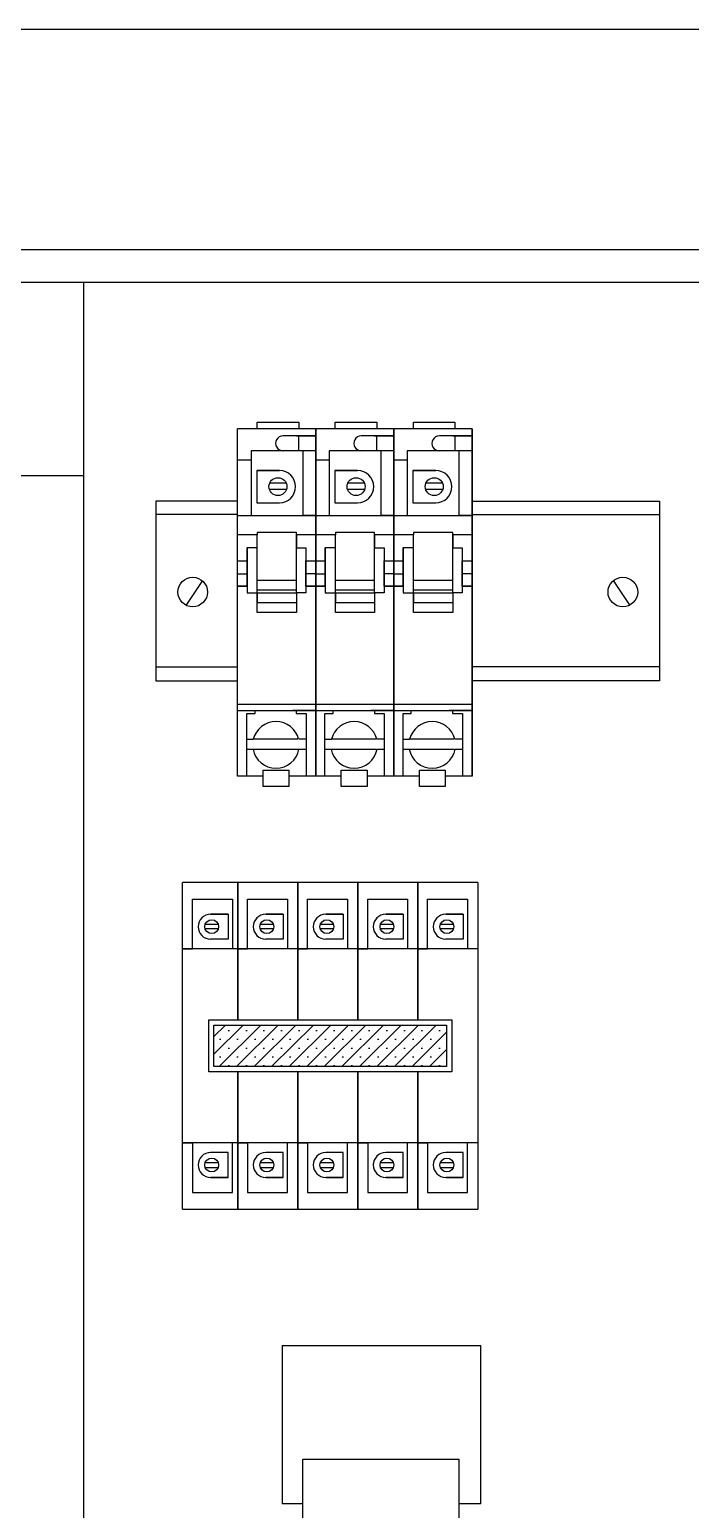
# Model space of a CAD drawing. Header units: millimetres. Extents: x -1335 to 33749, y 2338 to 5277.
# Drawn here: x 29928.7 to 30001.7, y 2863.6 to 3027.3 of the extents above; entities that cross this region are included whole.
import ezdxf

# ---------------------------------------------------------------- set-up
doc = ezdxf.new("R2010")
doc.units = ezdxf.units.MM
doc.layers.add('ASEMBOL', color=41, linetype='Continuous')

msp = doc.modelspace()

# ---------------------------------------------------------------- hatches: boundary and pattern name
at = {"layer": 'ASEMBOL'}
h = msp.add_hatch(dxfattribs=at)
h.set_pattern_fill('SACNCR', color=256, scale=0.57624, angle=180, style=0)
h.set_pattern_definition([(225, (85767.5348, 7847.4927), (0.970271773, -0.970271773), []), (225, (85766.5645, 7847.4927), (0.970271773, -0.970271773), [0, -1.3721715])])
h.paths.add_polyline_path([(29949.06, 2917.18), (29949.06, 2912.57), (29974.79, 2912.57), (29974.79, 2917.18)])

# ---------------------------------------------------------------- linework, layer by layer
for p, q in [((30125.43, 3027.32, 16.46), (29837.85, 3027.32, 16.46)), ((29799.92, 3002.98, 16.46), (30087.51, 3002.98, 16.46)), ((29803.52, 2999.38, 16.46), (30084.92, 2999.38, 16.46))]:
    msp.add_line(p, q)
for p, q in [((29934.67, 2770.25, 16.46), (29934.67, 2999.38, 16.46)), ((29953.84, 2983.9, 16.46), (29958.43, 2983.9, 16.46)), ((29953.84, 2983.13, 16.46), (29953.84, 2983.9, 16.46)), ((29958.43, 2983.9, 16.46), (29958.43, 2983.13, 16.46)), ((29962.48, 2983.9, 16.46), (29967.07, 2983.9, 16.46)), ((29962.48, 2983.13, 16.46), (29962.48, 2983.9, 16.46)), ((29967.07, 2983.9, 16.46), (29967.07, 2983.13, 16.46)), ((29971.12, 2983.9, 16.46), (29975.71, 2983.9, 16.46)), ((29971.12, 2983.13, 16.46), (29971.12, 2983.9, 16.46)), ((29975.71, 2983.9, 16.46), (29975.71, 2983.13, 16.46)), ((29951.68, 2944.73, 16.46), (29951.68, 2983.13, 16.46)), ((29960.32, 2983.13, 16.46), (29951.68, 2983.13, 16.46)), ((29960.32, 2982.36, 16.46), (29956.72, 2982.36, 16.46)), ((29960.32, 2982.36, 16.46), (29958.18, 2982.36, 16.46)), ((29958.18, 2982.36, 16.46), (29960.32, 2982.36, 16.46)), ((29958.44, 2980.72, 16.46), (29958.44, 2982.36, 16.46)), ((29960.32, 2944.73, 16.46), (29960.32, 2983.13, 16.46)), ((29968.96, 2983.13, 16.46), (29960.32, 2983.13, 16.46)), ((29960.32, 2944.73, 16.46), (29960.32, 2983.13, 16.46)), ((29960.32, 2983.13, 16.46), (29960.32, 2944.73, 16.46)), ((29960.32, 2944.73, 16.46), (29960.32, 2983.13, 16.46)), ((29968.96, 2982.36, 16.46), (29965.36, 2982.36, 16.46)), ((29968.96, 2982.36, 16.46), (29966.82, 2982.36, 16.46)), ((29966.82, 2982.36, 16.46), (29968.96, 2982.36, 16.46)), ((29967.08, 2980.72, 16.46), (29967.08, 2982.36, 16.46)), ((29968.96, 2944.73, 16.46), (29968.96, 2983.13, 16.46)), ((29968.96, 2983.13, 16.46), (29968.96, 2944.73, 16.46)), ((29968.96, 2944.73, 16.46), (29968.96, 2983.13, 16.46)), ((29977.6, 2983.13, 16.46), (29968.96, 2983.13, 16.46)), ((29977.6, 2982.36, 16.46), (29974, 2982.36, 16.46)), ((29977.6, 2982.36, 16.46), (29975.46, 2982.36, 16.46)), ((29975.46, 2982.36, 16.46), (29977.6, 2982.36, 16.46)), ((29975.72, 2980.72, 16.46), (29975.72, 2982.36, 16.46)), ((29977.6, 2944.73, 16.46), (29977.6, 2983.13, 16.46)), ((29977.6, 2944.73, 16.46), (29977.6, 2983.13, 16.46)), ((29977.6, 2983.13, 16.46), (29977.6, 2944.73, 16.46)), ((29960.32, 2980.72, 16.46), (29953.16, 2980.72, 16.46)), ((29953.16, 2980.72, 16.46), (29953.16, 2979.67, 16.46)), ((29953.16, 2980.72, 16.46), (29953.16, 2973.54, 16.46)), ((29960.32, 2980.72, 16.46), (29956.72, 2980.72, 16.46)), ((29958.91, 2973.54, 16.46), (29958.91, 2980.72, 16.46)), ((29968.96, 2980.72, 16.46), (29961.8, 2980.72, 16.46)), ((29961.8, 2980.72, 16.46), (29961.8, 2979.67, 16.46)), ((29961.8, 2980.72, 16.46), (29961.8, 2973.54, 16.46)), ((29968.96, 2980.72, 16.46), (29965.36, 2980.72, 16.46)), ((29967.55, 2973.54, 16.46), (29967.55, 2980.72, 16.46)), ((29977.6, 2980.72, 16.46), (29970.44, 2980.72, 16.46)), ((29970.44, 2980.72, 16.46), (29970.44, 2979.67, 16.46)), ((29970.44, 2980.72, 16.46), (29970.44, 2973.54, 16.46)), ((29977.6, 2980.72, 16.46), (29974, 2980.72, 16.46)), ((29976.19, 2973.54, 16.46), (29976.19, 2980.72, 16.46)), ((29953.16, 2979.67, 16.46), (29951.68, 2979.67, 16.46)), ((29956.3, 2978.55, 16.46), (29953.79, 2978.55, 16.46)), ((29953.79, 2978.55, 16.46), (29956.3, 2978.55, 16.46)), ((29953.79, 2978.55, 16.46), (29953.79, 2974.96, 16.46)), ((29961.8, 2979.67, 16.46), (29960.32, 2979.67, 16.46)), ((29964.94, 2978.55, 16.46), (29962.43, 2978.55, 16.46)), ((29962.43, 2978.55, 16.46), (29964.94, 2978.55, 16.46)), ((29962.43, 2978.55, 16.46), (29962.43, 2974.96, 16.46)), ((29970.44, 2979.67, 16.46), (29968.96, 2979.67, 16.46)), ((29971.07, 2978.55, 16.46), (29971.07, 2974.96, 16.46)), ((29973.58, 2978.55, 16.46), (29971.07, 2978.55, 16.46)), ((29971.07, 2978.55, 16.46), (29973.58, 2978.55, 16.46)), ((29803.52, 2977.98, 16.46), (29934.67, 2977.98, 16.46)), ((29957.08, 2977.13, 16.46), (29955.2, 2977.13, 16.46)), ((29965.72, 2977.13, 16.46), (29963.84, 2977.13, 16.46)), ((29974.36, 2977.13, 16.46), (29972.48, 2977.13, 16.46)), ((29955.2, 2976.46, 16.46), (29957.08, 2976.46, 16.46)), ((29963.84, 2976.46, 16.46), (29965.72, 2976.46, 16.46)), ((29972.48, 2976.46, 16.46), (29974.36, 2976.46, 16.46)), ((29951.59, 2975.13, 16.46), (29942.65, 2975.13, 20.37)), ((29942.65, 2975.13, 32.74), (29942.65, 2955.26, 32.74)), ((29951.59, 2973.66, 16.46), (29942.65, 2973.66, 20.37)), ((29953.79, 2974.96, 16.46), (29956.3, 2974.96, 16.46)), ((29962.43, 2974.96, 16.46), (29964.94, 2974.96, 16.46)), ((29971.07, 2974.96, 16.46), (29973.58, 2974.96, 16.46)), ((29977.6, 2975.13, 2.42), (29998.34, 2975.13, 11.2)), ((29977.6, 2973.66, 2.42), (29998.34, 2973.66, 11.2)), ((29998.34, 2975.13, 32.74), (29998.34, 2955.26, 32.74)), ((29951.68, 2973.54, 16.46), (29953.16, 2973.54, 16.46)), ((29953.16, 2973.54, 16.46), (29960.32, 2973.54, 16.46)), ((29960.32, 2973.54, 16.46), (29958.91, 2973.54, 16.46)), ((29960.32, 2973.54, 16.46), (29961.8, 2973.54, 16.46)), ((29961.8, 2973.54, 16.46), (29968.96, 2973.54, 16.46)), ((29968.96, 2973.54, 16.46), (29967.55, 2973.54, 16.46)), ((29968.96, 2973.54, 16.46), (29970.44, 2973.54, 16.46)), ((29970.44, 2973.54, 16.46), (29977.6, 2973.54, 16.46)), ((29977.6, 2973.54, 16.46), (29976.19, 2973.54, 16.46)), ((29953.85, 2971.42, 16.46), (29951.68, 2971.42, 16.46)), ((29958.18, 2971.67, 16.46), (29953.85, 2971.67, 16.46)), ((29953.85, 2971.67, 16.46), (29953.85, 2971.42, 16.46)), ((29953.85, 2965.01, 16.46), (29953.85, 2971.42, 16.46)), ((29958.18, 2965.01, 16.46), (29958.18, 2971.67, 16.46)), ((29958.18, 2971.44, 16.46), (29958.18, 2969.99, 16.46)), ((29960.31, 2971.42, 16.46), (29958.18, 2971.42, 16.46)), ((29962.49, 2971.42, 16.46), (29960.32, 2971.42, 16.46)), ((29966.82, 2971.67, 16.46), (29962.49, 2971.67, 16.46)), ((29962.49, 2971.67, 16.46), (29962.49, 2971.42, 16.46)), ((29962.49, 2965.01, 16.46), (29962.49, 2971.42, 16.46)), ((29966.82, 2965.01, 16.46), (29966.82, 2971.67, 16.46)), ((29966.82, 2971.44, 16.46), (29966.82, 2969.99, 16.46)), ((29968.95, 2971.42, 16.46), (29966.82, 2971.42, 16.46)), ((29971.13, 2971.42, 16.46), (29968.96, 2971.42, 16.46)), ((29975.46, 2971.67, 16.46), (29971.13, 2971.67, 16.46)), ((29971.13, 2971.67, 16.46), (29971.13, 2971.42, 16.46)), ((29971.13, 2965.01, 16.46), (29971.13, 2971.42, 16.46)), ((29975.46, 2965.01, 16.46), (29975.46, 2971.67, 16.46)), ((29975.46, 2971.44, 16.46), (29975.46, 2969.99, 16.46)), ((29977.59, 2971.42, 16.46), (29975.46, 2971.42, 16.46)), ((29952.72, 2970.02, 16.46), (29952.72, 2965.73, 16.46)), ((29952.72, 2970.02, 16.46), (29953.85, 2970.02, 16.46)), ((29952.72, 2965.73, 16.46), (29952.72, 2969.99, 16.46)), ((29958.18, 2969.99, 16.46), (29959.24, 2969.99, 16.46)), ((29959.24, 2969.99, 16.46), (29959.24, 2968.55, 16.46)), ((29961.36, 2970.02, 16.46), (29961.36, 2965.73, 16.46)), ((29961.36, 2970.02, 16.46), (29962.49, 2970.02, 16.46)), ((29961.36, 2965.73, 16.46), (29961.36, 2969.99, 16.46)), ((29966.82, 2969.99, 16.46), (29967.88, 2969.99, 16.46)), ((29967.88, 2969.99, 16.46), (29967.88, 2968.55, 16.46)), ((29970, 2970.02, 16.46), (29970, 2965.73, 16.46)), ((29970, 2970.02, 16.46), (29971.13, 2970.02, 16.46)), ((29970, 2965.73, 16.46), (29970, 2969.99, 16.46)), ((29975.46, 2969.99, 16.46), (29976.52, 2969.99, 16.46)), ((29976.52, 2969.99, 16.46), (29976.52, 2968.55, 16.46)), ((29951.68, 2968.55, 16.46), (29952.72, 2968.55, 16.46)), ((29951.68, 2967.11, 16.46), (29952.72, 2967.11, 16.46)), ((29952.72, 2967.11, 16.46), (29952.72, 2965.73, 16.46)), ((29959.24, 2968.55, 16.46), (29959.24, 2965.73, 16.46)), ((29959.24, 2965.73, 16.46), (29959.24, 2968.55, 16.46)), ((29959.24, 2968.55, 16.46), (29960.32, 2968.55, 16.46)), ((29959.24, 2967.11, 16.46), (29959.24, 2965.73, 16.46)), ((29960.32, 2967.11, 16.46), (29959.24, 2967.11, 16.46)), ((29960.32, 2968.55, 16.46), (29961.36, 2968.55, 16.46)), ((29960.32, 2967.11, 16.46), (29961.36, 2967.11, 16.46)), ((29961.36, 2967.11, 16.46), (29961.36, 2965.73, 16.46)), ((29967.88, 2968.55, 16.46), (29967.88, 2965.73, 16.46)), ((29967.88, 2965.73, 16.46), (29967.88, 2968.55, 16.46)), ((29967.88, 2968.55, 16.46), (29968.96, 2968.55, 16.46)), ((29967.88, 2967.11, 16.46), (29967.88, 2965.73, 16.46)), ((29968.96, 2967.11, 16.46), (29967.88, 2967.11, 16.46)), ((29968.96, 2968.55, 16.46), (29970, 2968.55, 16.46)), ((29968.96, 2967.11, 16.46), (29970, 2967.11, 16.46)), ((29970, 2967.11, 16.46), (29970, 2965.73, 16.46)), ((29976.52, 2968.55, 16.46), (29976.52, 2965.73, 16.46)), ((29976.52, 2965.73, 16.46), (29976.52, 2968.55, 16.46)), ((29976.52, 2968.55, 16.46), (29977.6, 2968.55, 16.46)), ((29976.52, 2967.11, 16.46), (29976.52, 2965.73, 16.46)), ((29977.6, 2967.11, 16.46), (29976.52, 2967.11, 16.46)), ((29947.78, 2966.37, 32.74), (29945.94, 2963.6, 32.74)), ((29952.72, 2965.73, 16.46), (29951.68, 2965.73, 16.46)), ((29951.68, 2965.73, 16.46), (29952.72, 2965.73, 16.46)), ((29952.72, 2965.73, 16.46), (29952.72, 2965.01, 16.46)), ((29953.85, 2966.39, 16.46), (29958.18, 2966.39, 16.46)), ((29959.24, 2965.73, 16.46), (29959.24, 2965.01, 16.46)), ((29960.33, 2965.73, 16.46), (29959.24, 2965.73, 16.46)), ((29959.24, 2965.73, 16.46), (29960.33, 2965.73, 16.46)), ((29961.36, 2965.73, 16.46), (29960.32, 2965.73, 16.46)), ((29960.32, 2965.73, 16.46), (29961.36, 2965.73, 16.46)), ((29961.36, 2965.73, 16.46), (29961.36, 2965.01, 16.46)), ((29962.49, 2966.39, 16.46), (29966.82, 2966.39, 16.46)), ((29967.88, 2965.73, 16.46), (29967.88, 2965.01, 16.46)), ((29968.97, 2965.73, 16.46), (29967.88, 2965.73, 16.46)), ((29967.88, 2965.73, 16.46), (29968.97, 2965.73, 16.46)), ((29970, 2965.73, 16.46), (29968.96, 2965.73, 16.46)), ((29968.96, 2965.73, 16.46), (29970, 2965.73, 16.46)), ((29970, 2965.73, 16.46), (29970, 2965.01, 16.46)), ((29971.13, 2966.39, 16.46), (29975.46, 2966.39, 16.46)), ((29976.52, 2965.73, 16.46), (29976.52, 2965.01, 16.46)), ((29977.61, 2965.73, 16.46), (29976.52, 2965.73, 16.46)), ((29976.52, 2965.73, 16.46), (29977.61, 2965.73, 16.46)), ((29993.21, 2966.37, 32.74), (29995.04, 2963.6, 32.74)), ((29952.72, 2965.01, 16.46), (29953.85, 2965.01, 16.46)), ((29958.18, 2965.31, 16.46), (29953.85, 2965.31, 16.46)), ((29953.85, 2965.01, 16.46), (29958.18, 2965.01, 16.46)), ((29953.85, 2965.01, 16.46), (29953.85, 2963.92, 16.46)), ((29953.85, 2962.84, 16.46), (29953.85, 2965.01, 16.46)), ((29953.85, 2963.92, 16.46), (29958.18, 2963.92, 16.46)), ((29958.18, 2965.01, 16.46), (29958.18, 2965.31, 16.46)), ((29959.24, 2965.01, 16.46), (29958.18, 2965.01, 16.46)), ((29958.18, 2965.01, 16.46), (29958.18, 2963.92, 16.46)), ((29958.18, 2963.92, 16.46), (29958.18, 2962.84, 16.46)), ((29961.36, 2965.01, 16.46), (29962.49, 2965.01, 16.46)), ((29966.82, 2965.31, 16.46), (29962.49, 2965.31, 16.46)), ((29962.49, 2965.01, 16.46), (29966.82, 2965.01, 16.46)), ((29962.49, 2965.01, 16.46), (29962.49, 2963.92, 16.46)), ((29962.49, 2962.84, 16.46), (29962.49, 2965.01, 16.46)), ((29962.49, 2963.92, 16.46), (29966.82, 2963.92, 16.46)), ((29966.82, 2965.01, 16.46), (29966.82, 2965.31, 16.46)), ((29967.88, 2965.01, 16.46), (29966.82, 2965.01, 16.46)), ((29966.82, 2965.01, 16.46), (29966.82, 2963.92, 16.46)), ((29966.82, 2963.92, 16.46), (29966.82, 2962.84, 16.46)), ((29970, 2965.01, 16.46), (29971.13, 2965.01, 16.46)), ((29975.46, 2965.31, 16.46), (29971.13, 2965.31, 16.46)), ((29971.13, 2965.01, 16.46), (29975.46, 2965.01, 16.46)), ((29971.13, 2965.01, 16.46), (29971.13, 2963.92, 16.46)), ((29971.13, 2962.84, 16.46), (29971.13, 2965.01, 16.46)), ((29971.13, 2963.92, 16.46), (29975.46, 2963.92, 16.46)), ((29975.46, 2965.01, 16.46), (29975.46, 2965.31, 16.46)), ((29976.52, 2965.01, 16.46), (29975.46, 2965.01, 16.46)), ((29975.46, 2965.01, 16.46), (29975.46, 2963.92, 16.46)), ((29975.46, 2963.92, 16.46), (29975.46, 2962.84, 16.46)), ((29958.18, 2962.84, 16.46), (29953.85, 2962.84, 16.46)), ((29966.82, 2962.84, 16.46), (29962.49, 2962.84, 16.46)), ((29975.46, 2962.84, 16.46), (29971.13, 2962.84, 16.46)), ((29942.65, 2956.83, 20.37), (29951.59, 2956.83, 16.46)), ((29998.34, 2956.83, 11.2), (29977.6, 2956.83, 2.42)), ((29942.65, 2955.26, 20.37), (29951.59, 2955.26, 16.46)), ((29998.34, 2955.26, 11.2), (29977.6, 2955.26, 2.42)), ((29960.32, 2952.66, 16.46), (29951.68, 2952.66, 16.46)), ((29968.96, 2952.66, 16.46), (29960.32, 2952.66, 16.46)), ((29977.6, 2952.66, 16.46), (29968.96, 2952.66, 16.46)), ((29951.68, 2951.98, 16.46), (29960.32, 2951.98, 16.46)), ((29952.69, 2951.64, 16.46), (29953.6, 2951.64, 16.46)), ((29952.69, 2944.73, 16.46), (29952.69, 2951.64, 16.46)), ((29953.6, 2951.64, 16.46), (29953.6, 2951.98, 16.46)), ((29960.3, 2951.98, 16.46), (29957.78, 2951.98, 16.46)), ((29958.16, 2951.98, 16.46), (29958.16, 2951.64, 16.46)), ((29958.16, 2951.64, 16.46), (29959.25, 2951.64, 16.46)), ((29959.25, 2951.64, 16.46), (29959.25, 2944.73, 16.46)), ((29960.32, 2951.98, 16.46), (29968.96, 2951.98, 16.46)), ((29961.33, 2951.64, 16.46), (29962.24, 2951.64, 16.46)), ((29961.33, 2944.73, 16.46), (29961.33, 2951.64, 16.46)), ((29962.24, 2951.64, 16.46), (29962.24, 2951.98, 16.46)), ((29968.94, 2951.98, 16.46), (29966.42, 2951.98, 16.46)), ((29966.8, 2951.98, 16.46), (29966.8, 2951.64, 16.46)), ((29966.8, 2951.64, 16.46), (29967.89, 2951.64, 16.46)), ((29967.89, 2951.64, 16.46), (29967.89, 2944.73, 16.46)), ((29968.96, 2951.98, 16.46), (29977.6, 2951.98, 16.46)), ((29969.97, 2951.64, 16.46), (29970.88, 2951.64, 16.46)), ((29969.97, 2944.73, 16.46), (29969.97, 2951.64, 16.46)), ((29970.88, 2951.64, 16.46), (29970.88, 2951.98, 16.46)), ((29977.58, 2951.98, 16.46), (29975.06, 2951.98, 16.46)), ((29975.44, 2951.98, 16.46), (29975.44, 2951.64, 16.46)), ((29975.44, 2951.64, 16.46), (29976.53, 2951.64, 16.46)), ((29976.53, 2951.64, 16.46), (29976.53, 2944.73, 16.46)), ((29952.69, 2948.79, 16.46), (29953.42, 2948.79, 16.46)), ((29952.69, 2947.7, 16.46), (29953.39, 2947.7, 16.46)), ((29953.41, 2947.7, 16.46), (29958.4, 2947.7, 16.46)), ((29958.35, 2948.79, 16.46), (29953.45, 2948.79, 16.46)), ((29959.25, 2948.79, 16.46), (29958.43, 2948.79, 16.46)), ((29958.46, 2947.7, 16.46), (29959.25, 2947.7, 16.46)), ((29961.33, 2948.79, 16.46), (29962.06, 2948.79, 16.46)), ((29961.33, 2947.7, 16.46), (29962.03, 2947.7, 16.46)), ((29962.05, 2947.7, 16.46), (29967.04, 2947.7, 16.46)), ((29966.99, 2948.79, 16.46), (29962.09, 2948.79, 16.46)), ((29967.89, 2948.79, 16.46), (29967.07, 2948.79, 16.46)), ((29967.1, 2947.7, 16.46), (29967.89, 2947.7, 16.46)), ((29969.97, 2948.79, 16.46), (29970.7, 2948.79, 16.46)), ((29969.97, 2947.7, 16.46), (29970.67, 2947.7, 16.46)), ((29970.69, 2947.7, 16.46), (29975.68, 2947.7, 16.46)), ((29975.63, 2948.79, 16.46), (29970.73, 2948.79, 16.46)), ((29976.53, 2948.79, 16.46), (29975.71, 2948.79, 16.46)), ((29975.74, 2947.7, 16.46), (29976.53, 2947.7, 16.46)), ((29954.5, 2944.73, 16.46), (29951.68, 2944.73, 16.46)), ((29954.5, 2945.39, 16.46), (29957.35, 2945.39, 16.46)), ((29954.5, 2943.57, 16.46), (29954.5, 2945.39, 16.46)), ((29957.35, 2945.39, 16.46), (29957.35, 2944.72, 16.46)), ((29960.32, 2944.73, 16.46), (29957.35, 2944.73, 16.46)), ((29957.35, 2944.73, 16.46), (29957.35, 2943.57, 16.46)), ((29963.14, 2944.73, 16.46), (29960.32, 2944.73, 16.46)), ((29963.14, 2945.39, 16.46), (29965.99, 2945.39, 16.46)), ((29963.14, 2943.57, 16.46), (29963.14, 2945.39, 16.46)), ((29965.99, 2945.39, 16.46), (29965.99, 2944.72, 16.46)), ((29968.96, 2944.73, 16.46), (29965.99, 2944.73, 16.46)), ((29965.99, 2944.73, 16.46), (29965.99, 2943.57, 16.46)), ((29971.78, 2944.73, 16.46), (29968.96, 2944.73, 16.46)), ((29971.78, 2945.39, 16.46), (29974.63, 2945.39, 16.46)), ((29971.78, 2943.57, 16.46), (29971.78, 2945.39, 16.46)), ((29974.63, 2945.39, 16.46), (29974.63, 2944.72, 16.46)), ((29977.6, 2944.73, 16.46), (29974.63, 2944.73, 16.46)), ((29974.63, 2944.73, 16.46), (29974.63, 2943.57, 16.46)), ((29957.35, 2943.57, 16.46), (29954.5, 2943.57, 16.46)), ((29965.99, 2943.57, 16.46), (29963.14, 2943.57, 16.46)), ((29974.63, 2943.57, 16.46), (29971.78, 2943.57, 16.46)), ((29945.6, 2896.79, 16.46), (29945.6, 2932.96, 16.46)), ((29978.25, 2932.96, 16.46), (29945.6, 2932.96, 16.46)), ((29951.7, 2917.76, 16.46), (29951.7, 2932.96, 16.46)), ((29951.7, 2932.96, 16.46), (29951.7, 2917.76, 16.46)), ((29958.34, 2917.76, 16.46), (29958.34, 2932.96, 16.46)), ((29958.34, 2932.96, 16.46), (29958.34, 2917.76, 16.46)), ((29964.97, 2917.76, 16.46), (29964.97, 2932.96, 16.46)), ((29964.97, 2917.76, 16.46), (29964.97, 2932.96, 16.46)), ((29964.97, 2932.96, 16.46), (29964.97, 2917.76, 16.46)), ((29964.97, 2932.96, 16.46), (29964.97, 2917.76, 16.46)), ((29964.97, 2932.96, 16.46), (29964.97, 2917.76, 16.46)), ((29964.97, 2932.95, 16.46), (29964.97, 2917.76, 16.46)), ((29971.61, 2917.76, 16.46), (29971.61, 2932.96, 16.46)), ((29971.61, 2932.96, 16.46), (29971.61, 2917.76, 16.46)), ((29971.61, 2932.96, 16.46), (29971.61, 2917.76, 16.46)), ((29978.25, 2932.96, 16.46), (29978.25, 2896.79, 16.46)), ((29946.68, 2931.11, 16.46), (29951.1, 2931.11, 16.46)), ((29946.68, 2925.6, 16.46), (29946.68, 2931.11, 16.46)), ((29951.1, 2931.11, 16.46), (29951.1, 2930.3, 16.46)), ((29951.1, 2931.11, 16.46), (29951.1, 2925.6, 16.46)), ((29952.78, 2931.11, 16.46), (29957.2, 2931.11, 16.46)), ((29952.78, 2925.6, 16.46), (29952.78, 2931.11, 16.46)), ((29957.2, 2931.11, 16.46), (29957.2, 2925.6, 16.46)), ((29957.2, 2931.11, 16.46), (29957.2, 2930.3, 16.46)), ((29959.42, 2925.6, 16.46), (29959.42, 2931.11, 16.46)), ((29959.42, 2931.11, 16.46), (29963.84, 2931.11, 16.46)), ((29963.84, 2931.11, 16.46), (29963.84, 2930.3, 16.46)), ((29963.84, 2931.11, 16.46), (29963.84, 2925.6, 16.46)), ((29966.06, 2931.11, 16.46), (29970.48, 2931.11, 16.46)), ((29966.06, 2925.6, 16.46), (29966.06, 2931.11, 16.46)), ((29970.48, 2931.11, 16.46), (29970.48, 2930.3, 16.46)), ((29970.48, 2931.11, 16.46), (29970.48, 2925.6, 16.46)), ((29972.69, 2925.59, 16.46), (29972.69, 2931.11, 16.46)), ((29972.69, 2931.11, 16.46), (29977.11, 2931.11, 16.46)), ((29977.11, 2931.11, 16.46), (29977.11, 2930.3, 16.46)), ((29977.11, 2931.11, 16.46), (29977.11, 2925.59, 16.46)), ((29948.69, 2929.44, 16.46), (29950.62, 2929.44, 16.46)), ((29950.62, 2929.44, 16.46), (29948.69, 2929.44, 16.46)), ((29950.62, 2929.44, 16.46), (29950.62, 2926.69, 16.46)), ((29956.72, 2929.44, 16.46), (29954.79, 2929.44, 16.46)), ((29954.79, 2929.44, 16.46), (29956.72, 2929.44, 16.46)), ((29956.72, 2929.44, 16.46), (29956.72, 2926.69, 16.46)), ((29961.43, 2929.44, 16.46), (29963.35, 2929.44, 16.46)), ((29963.35, 2929.44, 16.46), (29961.43, 2929.44, 16.46)), ((29963.35, 2929.44, 16.46), (29963.35, 2926.69, 16.46)), ((29968.06, 2929.44, 16.46), (29969.99, 2929.44, 16.46)), ((29969.99, 2929.44, 16.46), (29968.06, 2929.44, 16.46)), ((29969.99, 2929.44, 16.46), (29969.99, 2926.69, 16.46)), ((29974.7, 2929.44, 16.46), (29976.63, 2929.44, 16.46)), ((29976.63, 2929.44, 16.46), (29974.7, 2929.44, 16.46)), ((29976.63, 2929.44, 16.46), (29976.63, 2926.68, 16.46)), ((29948.09, 2928.35, 16.46), (29949.53, 2928.35, 16.46)), ((29949.53, 2927.83, 16.46), (29948.09, 2927.83, 16.46)), ((29954.19, 2928.35, 16.46), (29955.63, 2928.35, 16.46)), ((29955.63, 2927.83, 16.46), (29954.19, 2927.83, 16.46)), ((29960.82, 2928.35, 16.46), (29962.27, 2928.35, 16.46)), ((29962.27, 2927.83, 16.46), (29960.82, 2927.83, 16.46)), ((29967.46, 2928.35, 16.46), (29968.91, 2928.35, 16.46)), ((29968.91, 2927.83, 16.46), (29967.46, 2927.83, 16.46)), ((29974.1, 2928.35, 16.46), (29975.55, 2928.35, 16.46)), ((29975.55, 2927.83, 16.46), (29974.1, 2927.83, 16.46)), ((29950.62, 2926.69, 16.46), (29948.69, 2926.69, 16.46)), ((29956.72, 2926.69, 16.46), (29954.79, 2926.69, 16.46)), ((29963.35, 2926.69, 16.46), (29961.43, 2926.69, 16.46)), ((29969.99, 2926.69, 16.46), (29968.06, 2926.69, 16.46)), ((29976.63, 2926.68, 16.46), (29974.7, 2926.68, 16.46)), ((29951.1, 2925.6, 16.46), (29945.6, 2925.6, 16.46)), ((29945.6, 2925.6, 16.46), (29946.68, 2925.6, 16.46)), ((29958.34, 2925.6, 16.46), (29951.1, 2925.6, 16.46)), ((29951.7, 2925.6, 16.46), (29952.78, 2925.6, 16.46)), ((29957.2, 2925.6, 16.46), (29951.7, 2925.6, 16.46)), ((29963.84, 2925.6, 16.46), (29958.34, 2925.6, 16.46)), ((29958.34, 2925.6, 16.46), (29959.42, 2925.6, 16.46)), ((29964.97, 2925.6, 16.46), (29963.84, 2925.6, 16.46)), ((29970.48, 2925.6, 16.46), (29964.97, 2925.6, 16.46)), ((29964.97, 2925.6, 16.46), (29966.06, 2925.6, 16.46)), ((29971.61, 2925.6, 16.46), (29970.48, 2925.6, 16.46)), ((29977.11, 2925.59, 16.46), (29971.61, 2925.59, 16.46)), ((29971.61, 2925.59, 16.46), (29972.69, 2925.59, 16.46)), ((29978.25, 2925.59, 16.46), (29977.11, 2925.59, 16.46)), ((29951.7, 2911.99, 16.46), (29951.7, 2896.79, 16.46)), ((29951.7, 2896.79, 16.46), (29951.7, 2911.99, 16.46)), ((29958.34, 2911.99, 16.46), (29958.34, 2896.79, 16.46)), ((29958.34, 2896.79, 16.46), (29958.34, 2911.99, 16.46)), ((29964.97, 2911.99, 16.46), (29964.97, 2896.79, 16.46)), ((29964.97, 2911.99, 16.46), (29964.97, 2896.79, 16.46)), ((29964.97, 2911.99, 16.46), (29964.97, 2896.79, 16.46)), ((29964.97, 2911.99, 16.46), (29964.97, 2896.79, 16.46)), ((29964.97, 2896.79, 16.46), (29964.97, 2911.99, 16.46)), ((29964.97, 2896.79, 16.46), (29964.97, 2911.99, 16.46)), ((29971.61, 2911.99, 16.46), (29971.61, 2896.79, 16.46)), ((29971.61, 2911.99, 16.46), (29971.61, 2896.79, 16.46)), ((29971.61, 2896.79, 16.46), (29971.61, 2911.99, 16.46)), ((29945.6, 2904.16, 16.46), (29946.68, 2904.16, 16.46)), ((29951.1, 2904.16, 16.46), (29945.6, 2904.16, 16.46)), ((29946.68, 2904.16, 16.46), (29946.68, 2898.64, 16.46)), ((29951.1, 2898.64, 16.46), (29951.1, 2904.16, 16.46)), ((29958.34, 2904.16, 16.46), (29951.1, 2904.16, 16.46)), ((29957.2, 2904.16, 16.46), (29951.7, 2904.16, 16.46)), ((29951.7, 2904.16, 16.46), (29952.78, 2904.16, 16.46)), ((29952.78, 2904.16, 16.46), (29952.78, 2898.64, 16.46)), ((29957.2, 2898.64, 16.46), (29957.2, 2904.16, 16.46)), ((29958.34, 2904.16, 16.46), (29959.42, 2904.16, 16.46)), ((29963.84, 2904.16, 16.46), (29958.34, 2904.16, 16.46)), ((29959.42, 2904.16, 16.46), (29959.42, 2898.64, 16.46)), ((29964.97, 2904.16, 16.46), (29963.84, 2904.16, 16.46)), ((29963.84, 2898.64, 16.46), (29963.84, 2904.16, 16.46)), ((29970.48, 2904.16, 16.46), (29964.97, 2904.16, 16.46)), ((29964.97, 2904.16, 16.46), (29966.06, 2904.16, 16.46)), ((29966.06, 2904.16, 16.46), (29966.06, 2898.64, 16.46)), ((29971.61, 2904.16, 16.46), (29970.48, 2904.16, 16.46)), ((29970.48, 2898.64, 16.46), (29970.48, 2904.16, 16.46)), ((29971.61, 2904.16, 16.46), (29972.69, 2904.16, 16.46)), ((29977.11, 2904.16, 16.46), (29971.61, 2904.16, 16.46)), ((29972.69, 2904.16, 16.46), (29972.69, 2898.65, 16.46)), ((29978.25, 2904.16, 16.46), (29977.11, 2904.16, 16.46)), ((29977.11, 2898.65, 16.46), (29977.11, 2904.16, 16.46)), ((29949.53, 2901.92, 16.46), (29948.09, 2901.92, 16.46)), ((29950.62, 2903.06, 16.46), (29948.69, 2903.06, 16.46)), ((29950.62, 2900.31, 16.46), (29950.62, 2903.06, 16.46)), ((29955.63, 2901.92, 16.46), (29954.19, 2901.92, 16.46)), ((29956.72, 2903.06, 16.46), (29954.79, 2903.06, 16.46)), ((29956.72, 2900.31, 16.46), (29956.72, 2903.06, 16.46)), ((29962.27, 2901.92, 16.46), (29960.82, 2901.92, 16.46)), ((29963.35, 2903.06, 16.46), (29961.43, 2903.06, 16.46)), ((29963.35, 2900.31, 16.46), (29963.35, 2903.06, 16.46)), ((29968.91, 2901.92, 16.46), (29967.46, 2901.92, 16.46)), ((29969.99, 2903.06, 16.46), (29968.06, 2903.06, 16.46)), ((29969.99, 2900.31, 16.46), (29969.99, 2903.06, 16.46)), ((29975.55, 2901.92, 16.46), (29974.1, 2901.92, 16.46)), ((29976.63, 2903.07, 16.46), (29974.7, 2903.07, 16.46)), ((29976.63, 2900.31, 16.46), (29976.63, 2903.07, 16.46)), ((29948.09, 2901.4, 16.46), (29949.53, 2901.4, 16.46)), ((29950.62, 2900.31, 16.46), (29948.69, 2900.31, 16.46)), ((29948.69, 2900.31, 16.46), (29950.62, 2900.31, 16.46)), ((29954.19, 2901.4, 16.46), (29955.63, 2901.4, 16.46)), ((29954.79, 2900.31, 16.46), (29956.72, 2900.31, 16.46)), ((29956.72, 2900.31, 16.46), (29954.79, 2900.31, 16.46)), ((29960.82, 2901.4, 16.46), (29962.27, 2901.4, 16.46)), ((29963.35, 2900.31, 16.46), (29961.43, 2900.31, 16.46)), ((29961.43, 2900.31, 16.46), (29963.35, 2900.31, 16.46)), ((29967.46, 2901.4, 16.46), (29968.91, 2901.4, 16.46)), ((29969.99, 2900.31, 16.46), (29968.06, 2900.31, 16.46)), ((29968.06, 2900.31, 16.46), (29969.99, 2900.31, 16.46)), ((29974.1, 2901.4, 16.46), (29975.55, 2901.4, 16.46)), ((29976.63, 2900.31, 16.46), (29974.7, 2900.31, 16.46)), ((29974.7, 2900.31, 16.46), (29976.63, 2900.31, 16.46)), ((29946.68, 2898.64, 16.46), (29951.1, 2898.64, 16.46)), ((29951.1, 2898.64, 16.46), (29951.1, 2899.45, 16.46)), ((29952.78, 2898.64, 16.46), (29957.2, 2898.64, 16.46)), ((29957.2, 2898.64, 16.46), (29957.2, 2899.45, 16.46)), ((29959.42, 2898.64, 16.46), (29963.84, 2898.64, 16.46)), ((29963.84, 2898.64, 16.46), (29963.84, 2899.45, 16.46)), ((29966.06, 2898.65, 16.46), (29970.48, 2898.65, 16.46)), ((29970.48, 2898.64, 16.46), (29970.48, 2899.45, 16.46)), ((29972.69, 2898.65, 16.46), (29977.11, 2898.65, 16.46)), ((29977.11, 2898.65, 16.46), (29977.11, 2899.45, 16.46)), ((29945.6, 2896.79, 16.46), (29978.25, 2896.79, 16.46)), ((29956.61, 2881.73, 16.46), (29978.57, 2881.73, 16.46)), ((29956.61, 2881.73, 16.46), (29956.61, 2864.21, 16.46)), ((29978.57, 2864.21, 16.46), (29978.57, 2881.73, 16.46)), ((29958.88, 2791.26, 16.46), (29958.88, 2869.13, 16.46)), ((29958.88, 2869.13, 16.46), (29976.13, 2869.13, 16.46)), ((29976.13, 2869.13, 16.46), (29976.13, 2791.26, 16.46)), ((29958.88, 2864.21, 16.46), (29956.61, 2864.21, 16.46)), ((29978.57, 2864.21, 16.46), (29976.13, 2864.21, 16.46))]:
    msp.add_line(p, q, dxfattribs=at)
at = {"layer": 'ASEMBOL', "elevation": 16.46}
for points in [[(29948.48, 2917.76), (29975.37, 2917.76), (29975.37, 2911.99), (29948.48, 2911.99)], [(29949.06, 2917.18), (29974.79, 2917.18), (29974.79, 2912.57), (29949.06, 2912.57)]]:
    msp.add_lwpolyline(points, close=True, dxfattribs=at)
at = {"layer": 'ASEMBOL'}
for centre, radius in [((29956.14, 2976.75, 16.46), 0.993), ((29964.78, 2976.75, 16.46), 0.993), ((29973.42, 2976.75, 16.46), 0.993), ((29946.71, 2965.09, 32.74), 1.64), ((29994.28, 2965.09, 32.74), 1.64), ((29948.81, 2928.06, 16.46), 0.763), ((29954.91, 2928.06, 16.46), 0.763), ((29961.55, 2928.06, 16.46), 0.763), ((29968.19, 2928.06, 16.46), 0.763), ((29974.82, 2928.06, 16.46), 0.763), ((29948.81, 2901.69, 16.46), 0.763), ((29954.91, 2901.69, 16.46), 0.763), ((29961.55, 2901.69, 16.46), 0.763), ((29968.19, 2901.69, 16.46), 0.763), ((29974.82, 2901.69, 16.46), 0.763)]:
    msp.add_circle(centre, radius, dxfattribs=at)
for centre, radius, start, end in [((29956.71, 2981.54, 16.46), 0.825, 90.2967, 271.7846), ((29965.35, 2981.54, 16.46), 0.825, 90.2967, 271.7846), ((29973.99, 2981.54, 16.46), 0.825, 90.2967, 271.7846), ((29956.3, 2976.75, 16.46), 1.79, 270, 90), ((29964.94, 2976.75, 16.46), 1.79, 270, 90), ((29973.58, 2976.75, 16.46), 1.79, 270, 90), ((29955.92, 2948.18, 16.46), 2.58, 13.7002, 166.2998), ((29964.56, 2948.18, 16.46), 2.58, 13.7002, 166.2998), ((29973.2, 2948.18, 16.46), 2.58, 13.7002, 166.2998), ((29955.92, 2948.18, 16.46), 2.58, 190.6151, 349.3849), ((29964.56, 2948.18, 16.46), 2.58, 190.6151, 349.3849), ((29973.2, 2948.18, 16.46), 2.58, 190.6151, 349.3849), ((29948.69, 2928.06, 16.46), 1.38, 90, 270), ((29954.79, 2928.06, 16.46), 1.38, 90, 270), ((29961.43, 2928.06, 16.46), 1.38, 90, 270), ((29968.06, 2928.06, 16.46), 1.38, 90, 270), ((29974.7, 2928.06, 16.46), 1.38, 90, 270), ((29948.69, 2901.69, 16.46), 1.38, 90, 270), ((29954.79, 2901.69, 16.46), 1.38, 90, 270), ((29961.43, 2901.69, 16.46), 1.38, 90, 270), ((29968.06, 2901.69, 16.46), 1.38, 90, 270), ((29974.7, 2901.69, 16.46), 1.38, 90, 270)]:
    msp.add_arc(centre, radius, start, end, dxfattribs=at)

doc.saveas('drawing.dxf')
